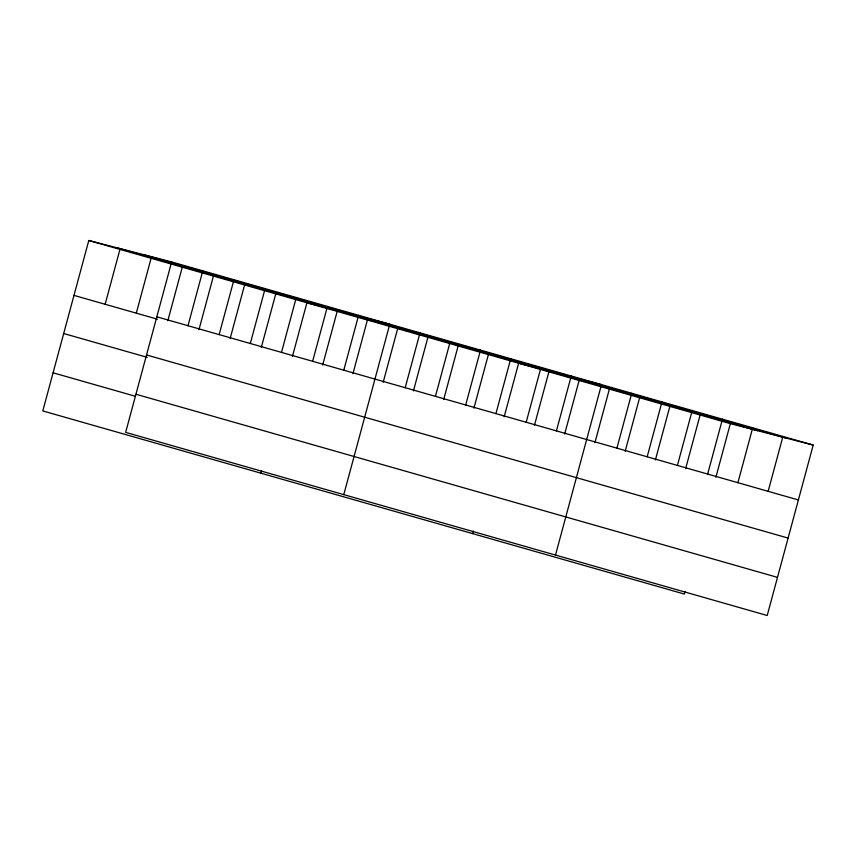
<?xml version="1.0" encoding="UTF-8"?>
<svg xmlns="http://www.w3.org/2000/svg" width="856" height="856" viewBox="0 0 856 856"><rect width="100%" height="100%" fill="white"/><g stroke="black" fill="none" stroke-linecap="round" stroke-linejoin="round"><path stroke-width="1.28" d="M171.628 261.936L125.65 432.366L767.211 615.507L813.2 445.077L171.628 261.936L88.789 240.493L42.8 410.923L684.372 594.064L685.057 591.517M105.138 304.276L119.947 249.396M136.297 313.168L151.105 258.287M167.808 320.786L182.275 267.179M187.988 325.719L202.797 270.838M198.966 329.678L213.433 276.081M219.147 334.61L233.956 279.73M230.136 338.58L244.591 284.973M250.305 343.502L265.114 288.622M261.294 347.472L275.76 293.865M281.474 352.405L296.283 297.524M260.93 473.197L261.615 470.65M292.452 356.364L306.919 302.767L389.769 324.21L343.78 494.629M312.633 361.296L327.441 306.416M322.701 364.998L337.168 311.402M343.791 370.188L358.6 315.308M352.95 373.633L367.406 320.026M383.188 382.268L397.655 328.661M405.198 387.715L420.007 332.834M413.437 390.903L427.904 337.296M435.447 396.349L450.256 341.469M443.686 399.538L458.142 345.931M465.696 404.984L480.505 350.104M473.924 408.173L488.391 354.566M495.934 413.619L510.743 358.739M472.651 533.63L473.336 531.084M504.173 416.797L518.64 363.201L601.479 384.644L555.501 555.062M526.183 422.254L540.992 367.374M534.422 425.432L548.878 371.836M556.432 430.889L571.241 376.009M564.66 434.067L579.127 380.46M594.909 442.702L609.376 389.095M616.919 448.159L631.728 393.268M625.158 451.337L639.614 397.73M647.168 456.783L661.977 401.903M655.396 459.972L669.863 406.365M677.406 465.418L692.215 410.538M685.645 468.607L700.112 415M707.655 474.053L722.464 419.173M715.894 477.241L730.35 423.634L88.789 240.493M737.904 482.688L752.713 427.807M768.142 491.323L782.951 436.442M730.35 423.634L813.2 445.077M144.29 254.863L785.862 437.994M116.127 247.577L757.699 430.707M156.819 316.816L798.391 499.958M73.98 295.384L157.493 319.213M146.536 354.951L788.109 538.082M63.686 333.508L147.2 357.348M135.933 394.242L777.505 577.372M53.093 372.799L135.355 396.275"/></g></svg>
